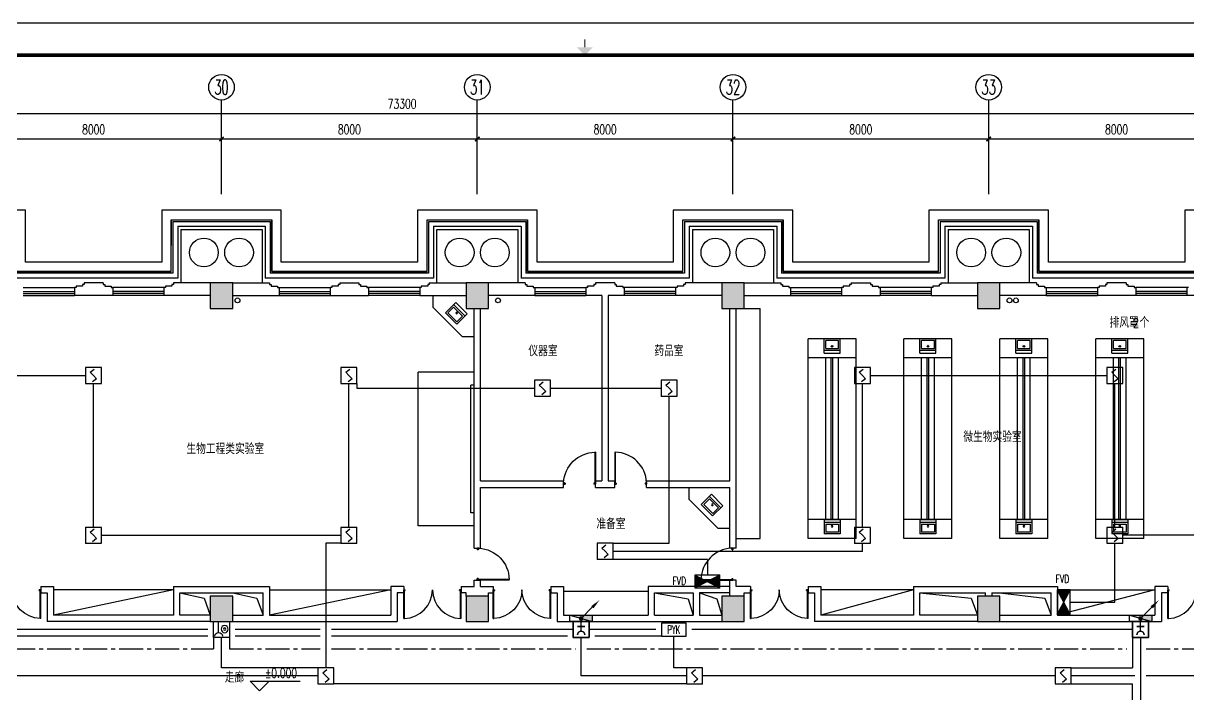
# Model space of a CAD drawing. Extents: x 190999 to 918899, y -200814 to 215286.
# Drawn here: x 470685 to 507110, y 134913 to 155886 of the extents above; entities that cross this region are included whole.
import ezdxf
from ezdxf.enums import TextEntityAlignment as Align

# ---------------------------------------------------------------- set-up
doc = ezdxf.new("R2010")
doc.units = 0
doc.header["$LTSCALE"] = 1000
doc.header["$MEASUREMENT"] = 0
doc.linetypes.add('CENTER2', pattern=[1.125, 0.75, -0.125, 0.125, -0.125])
doc.layers.get('Defpoints').update_dxf_attribs({"color": 1})
for name, color, linetype in [('00-EQUIP', 3, 'Continuous'), ('00-LWIRE', 4, 'Continuous'), ('00-WIRE-4', 6, 'Continuous'), ('A-墙线', 2, 'Continuous'), ('A-外包装修', 250, 'Continuous'), ('A-外窗', 145, 'Continuous'), ('A-家具', 250, 'Continuous'), ('A-门', 167, 'Continuous'), ('AXIS', 3, 'Continuous'), ('AXIS_TEXT', 7, 'Continuous'), ('COLUMN', 2, 'Continuous'), ('DIM_ELEV', 3, 'Continuous'), ('EQUIP_消火栓', 1, 'Continuous'), ('PUB_HATCH', 250, 'Continuous'), ('PUB_TEXT', 7, 'Continuous'), ('图框', 189, 'Continuous'), ('屋面排水', 4, 'Continuous'), ('房间名称', 7, 'Continuous'), ('暖通-风-说明', 3, 'Continuous'), ('洞口线', 165, 'Continuous'), ('雨水管', 151, 'Continuous')]:
    doc.layers.add(name, color=color, linetype=linetype)
doc.styles.add('_COMPLEX', font='COMPLEX.shx', dxfattribs={"width": 0.5})
doc.styles.add('_TCH_AXIS', font='COMPLEX', dxfattribs={"bigfont": 'GBCBIG'})
doc.styles.add('_TCH_DIM', font='SIMPLEX', dxfattribs={"bigfont": 'GBCBIG'})
doc.styles.add('COMPLEX', font='COMPLEX')
doc.styles.add('DIM_FONT', font='SIMPLEX', dxfattribs={"width": 0.7, "bigfont": 'GBCBIG'})
doc.styles.add('HZ-ZGBZ', font='romanc.shx', dxfattribs={"width": 0.65})
doc.styles.get("Standard").update_dxf_attribs({"font": 'simhei.ttf'})
doc.styles.add('XXK', font='romans.shx', dxfattribs={"width": 0.75, "bigfont": 'hzf.shx'})
doc.styles.add('zz-1', font='arial.ttf', dxfattribs={"width": 0.8})
doc.linetypes.add('4INE', pattern='A,1,-0.15,["4",XXK,S=0.3,R=0,X=-0.1,Y=-0.1],-0.25', length=1.4)
doc.linetypes.add('XLINE', pattern='A,1,-0.2,["X",XXK,S=0.2,R=0,X=-0.1,Y=-0.09],-0.15', length=1.35)
doc.dimstyles.new('DIMN', dxfattribs={"dimtxt": 300, "dimasz": 100, "dimexe": 250, "dimexo": 300, "dimgap": 150, "dimtad": 1, "dimdec": 0, "dimzin": 0, "dimdsep": 46, "dimtxsty": 'DIM_FONT', "dimblk": 'ARCHTICK', "dimcen": 0.09, "dimclrt": 7, "dimazin": 2, "dimtfac": 1, "dimtdec": 0, "dimtix": 1, "dimtmove": 2, "dimatfit": 3, "dimfxl": 0, "dimtolj": 1, "dimtzin": 0, "dimarcsym": 0})

# ---------------------------------------------------------------- blocks, each defined once
blk = doc.blocks.new('TJAD_TK_A0')
at = {"layer": '图框'}
blk.add_line((2162, 399.3), (973, 399.3), dxfattribs=at)
at = {"layer": '图框', "const_width": 0.3}
blk.add_lwpolyline([(1567.5, 391.74), (1567.5, 394.24)], dxfattribs=at)
at = {"layer": '图框', "const_width": 1.2}
blk.add_lwpolyline([(2152, -431.7), (2152, 389.3), (998, 389.3), (998, -431.7)], close=True, dxfattribs=at)
at = {"layer": '图框'}
blk.add_solid([(1565, 391.74), (1570, 391.74), (1567.5, 389.24)], dxfattribs=at)
blk = doc.blocks.new('m1000')
at = {"layer": 'A-墙线'}
for p, q in [((0, 0), (0, 200)), ((1000, 0), (1000, 200))]:
    blk.add_line(p, q, dxfattribs=at)
at = {"layer": 'A-门'}
for p, q in [((0, 1100), (0, 100)), ((0, 1100), (20, 1100)), ((20, 1100), (20, 150)), ((0, 150), (30, 150)), ((0, 100), (50, 100)), ((30, 150), (30, 130)), ((30, 130), (50, 130)), ((50, 130), (50, 100)), ((950, 130), (950, 100)), ((970, 130), (950, 130)), ((1000, 100), (950, 100)), ((970, 150), (970, 130)), ((1000, 150), (970, 150)), ((1000, 150), (1000, 100))]:
    blk.add_line(p, q, dxfattribs=at)
blk.add_arc((0, 100), 1000, 2.866, 88.854, dxfattribs=at)
blk = doc.blocks.new('m1800')
at = {"layer": 'A-墙线'}
for p, q in [((-900, -100), (-900, 100)), ((900, -100), (900, 100))]:
    blk.add_line(p, q, dxfattribs=at)
at = {"layer": 'A-门'}
for p, q in [((-900, 900), (-900, 0)), ((-900, 900), (-880, 900)), ((-880, 900), (-880, 50)), ((880, 900), (880, 50)), ((900, 900), (880, 900)), ((900, 900), (900, 0)), ((-900, 50), (-870, 50)), ((-900, 0), (-850, 0)), ((-870, 50), (-870, 30)), ((-870, 30), (-850, 30)), ((-850, 30), (-850, 0)), ((850, 30), (850, 0)), ((870, 30), (850, 30)), ((900, 0), (850, 0)), ((870, 50), (870, 30)), ((900, 50), (870, 50))]:
    blk.add_line(p, q, dxfattribs=at)
for centre, start, end in [((-900, 0), 0, 88.7267), ((900, 0), 91.2733, 180)]:
    blk.add_arc(centre, 900, start, end, dxfattribs=at)
blk = doc.blocks.new('$TwtSys$00000434')
for p, q in [((-0.5, 0.5), (-0.5, -0.5)), ((-0.5, -0.5), (0.5, 0.5)), ((0.5, 0.5), (-0.5, 0.5)), ((0.5, -0.5), (0.5, 0.5)), ((-0.5, -0.5), (0.5, -0.5))]:
    blk.add_line(p, q)
blk.add_solid([(0.5, -0.5), (0.5, 0.5), (-0.5, -0.5)])
blk = doc.blocks.new('_ArchTick')
at = {"const_width": 0.5}
blk.add_lwpolyline([(-0.7, -0.7), (0.7, 0.7)], dxfattribs=at)
blk = doc.blocks.new('*D493')
at = {"layer": 'AXIS', "color": 0, "lineweight": -2}
for p, q in [((500885, 150867), (500885, 152517)), ((500885, 152267), (508885, 152267)), ((508885, 150867), (508885, 152517))]:
    blk.add_line(p, q, dxfattribs=at)
at = {"layer": 'Defpoints', "color": 0}
for p in [(508885, 152267), (500885, 150567), (508885, 150567)]:
    blk.add_point(p, dxfattribs=at)
at = {"layer": 'AXIS', "color": 0, "lineweight": -2, "xscale": 100, "yscale": 100, "zscale": 100, "rotation": 180}
blk.add_blockref('_ArchTick', (500885, 152267), dxfattribs=at)
at = {"layer": 'AXIS', "color": 0, "lineweight": -2, "xscale": 100, "yscale": 100, "zscale": 100}
blk.add_blockref('_ArchTick', (508885, 152267), dxfattribs=at)
at = {"layer": 'AXIS', "color": 7, "insert": (504885, 152567), "char_height": 300, "attachment_point": 5, "style": 'DIM_FONT'}
blk.add_mtext('\\A1;8000', dxfattribs=at)
blk = doc.blocks.new('*D494')
at = {"layer": 'AXIS', "color": 0, "lineweight": -2}
for p, q in [((492885, 150867), (492885, 152517)), ((492885, 152267), (500885, 152267)), ((500885, 150867), (500885, 152517))]:
    blk.add_line(p, q, dxfattribs=at)
at = {"layer": 'Defpoints', "color": 0}
for p in [(500885, 152267), (492885, 150567), (500885, 150567)]:
    blk.add_point(p, dxfattribs=at)
at = {"layer": 'AXIS', "color": 0, "lineweight": -2, "xscale": 100, "yscale": 100, "zscale": 100, "rotation": 180}
blk.add_blockref('_ArchTick', (492885, 152267), dxfattribs=at)
at = {"layer": 'AXIS', "color": 0, "lineweight": -2, "xscale": 100, "yscale": 100, "zscale": 100}
blk.add_blockref('_ArchTick', (500885, 152267), dxfattribs=at)
at = {"layer": 'AXIS', "color": 7, "insert": (496885, 152567), "char_height": 300, "attachment_point": 5, "style": 'DIM_FONT'}
blk.add_mtext('\\A1;8000', dxfattribs=at)
blk = doc.blocks.new('*D495')
at = {"layer": 'AXIS', "color": 0, "lineweight": -2}
for p, q in [((484885, 150867), (484885, 152517)), ((484885, 152267), (492885, 152267)), ((492885, 150867), (492885, 152517))]:
    blk.add_line(p, q, dxfattribs=at)
at = {"layer": 'Defpoints', "color": 0}
for p in [(492885, 152267), (484885, 150567), (492885, 150567)]:
    blk.add_point(p, dxfattribs=at)
at = {"layer": 'AXIS', "color": 0, "lineweight": -2, "xscale": 100, "yscale": 100, "zscale": 100, "rotation": 180}
blk.add_blockref('_ArchTick', (484885, 152267), dxfattribs=at)
at = {"layer": 'AXIS', "color": 0, "lineweight": -2, "xscale": 100, "yscale": 100, "zscale": 100}
blk.add_blockref('_ArchTick', (492885, 152267), dxfattribs=at)
at = {"layer": 'AXIS', "color": 7, "insert": (488885, 152567), "char_height": 300, "attachment_point": 5, "style": 'DIM_FONT'}
blk.add_mtext('\\A1;8000', dxfattribs=at)
blk = doc.blocks.new('*D496')
at = {"layer": 'AXIS', "color": 0, "lineweight": -2}
for p, q in [((476885, 150867), (476885, 152517)), ((476885, 152267), (484885, 152267)), ((484885, 150867), (484885, 152517))]:
    blk.add_line(p, q, dxfattribs=at)
at = {"layer": 'Defpoints', "color": 0}
for p in [(484885, 152267), (476885, 150567), (484885, 150567)]:
    blk.add_point(p, dxfattribs=at)
at = {"layer": 'AXIS', "color": 0, "lineweight": -2, "xscale": 100, "yscale": 100, "zscale": 100, "rotation": 180}
blk.add_blockref('_ArchTick', (476885, 152267), dxfattribs=at)
at = {"layer": 'AXIS', "color": 0, "lineweight": -2, "xscale": 100, "yscale": 100, "zscale": 100}
blk.add_blockref('_ArchTick', (484885, 152267), dxfattribs=at)
at = {"layer": 'AXIS', "color": 7, "insert": (480885, 152567), "char_height": 300, "attachment_point": 5, "style": 'DIM_FONT'}
blk.add_mtext('\\A1;8000', dxfattribs=at)
blk = doc.blocks.new('*D497')
at = {"layer": 'AXIS', "color": 0, "lineweight": -2}
for p, q in [((468885, 150867), (468885, 152517)), ((468885, 152267), (476885, 152267)), ((476885, 150867), (476885, 152517))]:
    blk.add_line(p, q, dxfattribs=at)
at = {"layer": 'Defpoints', "color": 0}
for p in [(476885, 152267), (468885, 150567), (476885, 150567)]:
    blk.add_point(p, dxfattribs=at)
at = {"layer": 'AXIS', "color": 0, "lineweight": -2, "xscale": 100, "yscale": 100, "zscale": 100, "rotation": 180}
blk.add_blockref('_ArchTick', (468885, 152267), dxfattribs=at)
at = {"layer": 'AXIS', "color": 0, "lineweight": -2, "xscale": 100, "yscale": 100, "zscale": 100}
blk.add_blockref('_ArchTick', (476885, 152267), dxfattribs=at)
at = {"layer": 'AXIS', "color": 7, "insert": (472885, 152567), "char_height": 300, "attachment_point": 5, "style": 'DIM_FONT'}
blk.add_mtext('\\A1;8000', dxfattribs=at)
blk = doc.blocks.new('*D502')
at = {"layer": 'AXIS', "color": 0, "lineweight": -2}
for p, q in [((445885, 150867), (445885, 153317)), ((445885, 153067), (519185, 153067)), ((519185, 150867), (519185, 153317))]:
    blk.add_line(p, q, dxfattribs=at)
at = {"layer": 'Defpoints', "color": 0}
for p in [(519185, 153067), (445885, 150567), (519185, 150567)]:
    blk.add_point(p, dxfattribs=at)
at = {"layer": 'AXIS', "color": 0, "lineweight": -2, "xscale": 100, "yscale": 100, "zscale": 100, "rotation": 180}
blk.add_blockref('_ArchTick', (445885, 153067), dxfattribs=at)
at = {"layer": 'AXIS', "color": 0, "lineweight": -2, "xscale": 100, "yscale": 100, "zscale": 100}
blk.add_blockref('_ArchTick', (519185, 153067), dxfattribs=at)
at = {"layer": 'AXIS', "color": 7, "insert": (482535, 153367), "char_height": 300, "attachment_point": 5, "style": 'DIM_FONT'}
blk.add_mtext('\\A1;73300', dxfattribs=at)
blk = doc.blocks.new('_AXISO')
blk.add_circle((0, 0), 0.5)
at = {"layer": 'AXIS_TEXT', "style": 'COMPLEX', "width": 1.041667}
blk.add_attdef('A', text='', height=0.56, dxfattribs=at).set_placement((-0.25, -0.28), (0.25, -0.28), align=Align.FIT)
blk = doc.blocks.new('$plan$00001609')
at = {"linetype": 'Continuous'}
for p, q in [((0, -251), (0, 251)), ((0, 251), (450, 251)), ((93, -251), (93, 251)), ((146, -199), (146, 199)), ((146, 199), (397, 199)), ((397, 199), (397, -199)), ((450, 251), (450, -251)), ((0, -251), (450, -251)), ((146, -199), (397, -199))]:
    blk.add_line(p, q, dxfattribs=at)
blk.add_line((238, 2), (238, 0))
blk.add_arc((212, 0), 26, 4.716, 0, dxfattribs=at)
at = {"style": 'zz-1'}
for tag in ['YSIZE', 'XSIZE']:
    blk.add_attdef(tag, (0, 0), '', height=0.5, dxfattribs=at)
blk = doc.blocks.new('_LINKPT1')
at = {"color": 0}
blk.add_line((0, 0), (0, 0), dxfattribs=at)
blk = doc.blocks.new('J62IR8YJ')
for p, q in [((-0.5, 1), (0.5, 1)), ((-0.5, 0), (-0.5, 1)), ((0.5, 1), (0.5, 0)), ((0.5, 0), (-0.5, 0)), ((-0.231, 0.312), (0.231, 0.312)), ((0, 0.598), (0, 0.06))]:
    blk.add_line(p, q)
at = {"const_width": 0.04, "flags": 128}
blk.add_lwpolyline([(-0.5, 0), (-0.5, 1), (0.5, 1), (0.5, 0)], close=True, dxfattribs=at)
blk.add_arc((0, 0.829), 0.231, 180, 0)
at = {"xscale": 0.002, "yscale": 0.00200000000000955, "zscale": 0.002}
for p in [(0, 1), (-0.5, 0.5), (0, 0), (0.5, 0.5)]:
    blk.add_blockref('_LINKPT1', p, dxfattribs=at)
at = {"flags": 9}
blk.add_attdef('A', (0, 0), '', height=0.00002, dxfattribs=at)
blk = doc.blocks.new('3S1KCGW2')
for p, q in [((0.5, 0.5), (-0.5, 0.5)), ((-0.5, 0.5), (-0.5, -0.5)), ((-0.2, 0.2), (0.05, 0.4)), ((0, 0), (-0.2, 0.2)), ((0, 0), (0.2, -0.2)), ((0.5, -0.5), (0.5, 0.5)), ((-0.5, -0.5), (0.5, -0.5)), ((0.2, -0.2), (-0.05, -0.4))]:
    blk.add_line(p, q)
at = {"const_width": 0.04, "flags": 128}
blk.add_lwpolyline([(-0.5, -0.5), (-0.5, 0.5), (0.5, 0.5), (0.5, -0.5)], close=True, dxfattribs=at)
at = {"xscale": 0.002, "yscale": 0.002, "zscale": 0.002}
for p in [(-0.5, 0), (0, 0.5), (0.5, 0), (0, -0.5)]:
    blk.add_blockref('_LINKPT1', p, dxfattribs=at)
at = {"flags": 9}
blk.add_attdef('A', (0, 0), '', height=0.00002, dxfattribs=at)
blk = doc.blocks.new('3T1W6ZCM')
for p, q in [((0.5, 0.5), (-0.5, 0.5)), ((-0.5, 0.5), (-0.5, -0.5)), ((-0.178, 0.172), (-0.178, -0.443)), ((0.5, -0.5), (0.5, 0.5)), ((-0.5, -0.5), (0.5, -0.5))]:
    blk.add_line(p, q)
at = {"const_width": 0.04}
blk.add_lwpolyline([(-0.5, 0.5), (-0.5, -0.5), (0.5, -0.5), (0.5, 0.5)], close=True, dxfattribs=at)
for radius in [0.222, 0.074]:
    blk.add_circle((0.197, -0.03), radius)
blk.add_arc((-0.178, 0.403), 0.231, 180, 0)
at = {"xscale": 0.002, "yscale": 0.002, "zscale": 0.002}
for p in [(-0.5, 0), (0, 0.5), (0.5, 0), (0, -0.5)]:
    blk.add_blockref('_LINKPT1', p, dxfattribs=at)
at = {"flags": 9}
blk.add_attdef('A', (0, 0), '', height=0.00002, dxfattribs=at)
blk = doc.blocks.new('6H2KALM6')
for p, q in [((-0.78, 0.4), (0.78, -0.4)), ((0.78, 0.4), (-0.78, -0.4)), ((0.78, 0.4), (-0.78, 0.4)), ((-0.78, 0.4), (-0.78, -0.4)), ((0.78, -0.4), (0.78, 0.4)), ((-0.78, -0.4), (0.78, -0.4))]:
    blk.add_line(p, q)
at = {"const_width": 0.04}
blk.add_lwpolyline([(-0.78, 0.4), (-0.78, -0.4), (0.78, -0.4), (0.78, 0.4)], close=True, dxfattribs=at)
for points in [[(-0.78, 0.4), (0, 0), (-0.78, -0.4)], [(0.78, 0.4), (0, 0), (0.78, -0.4)]]:
    blk.add_solid(points)
at = {"xscale": 0.002, "yscale": 0.002, "zscale": 0.002}
for p in [(-0.78, 0), (0, 0.4), (0.78, 0), (0, -0.4)]:
    blk.add_blockref('_LINKPT1', p, dxfattribs=at)
at = {"flags": 9}
blk.add_attdef('A', (0, 0), '', height=0.00002, dxfattribs=at)
blk = doc.blocks.new('6A2DRK5Q')
for p, q in [((0.78, 0.4), (-0.78, 0.4)), ((-0.78, 0.4), (-0.78, -0.4)), ((0.78, -0.4), (0.78, 0.4)), ((-0.78, -0.4), (0.78, -0.4))]:
    blk.add_line(p, q)
at = {"xscale": 0.002, "yscale": 0.002, "zscale": 0.002}
for p in [(-0.78, 0), (0, 0.4), (0.78, 0), (0, -0.4)]:
    blk.add_blockref('_LINKPT1', p, dxfattribs=at)
at = {"style": '_COMPLEX', "width": 0.6, "flags": 8}
blk.add_attdef('$TEXT$', text='', height=0.52, dxfattribs=at).set_placement((0, 0), align=Align.MIDDLE_CENTER)
at = {"flags": 9}
blk.add_attdef('A', (0, 0), '', height=0.00002, dxfattribs=at)
blk = doc.blocks.new('_WRLD1L')
for p, q in [((0.7, 0.7), (0, 0)), ((0.104, 0.104), (0.104, 0.104)), ((-0.104, -0.104), (-0.104, -0.104))]:
    blk.add_line(p, q)
at = {"const_width": 0.142}
blk.add_lwpolyline([(-0.071, 0, 1), (0.071, 0, 1)], format="xyb", close=True, dxfattribs=at)
blk.add_solid([(0.63, 0.77), (0.77, 0.63), (1.15, 1.15)])
at = {"width": 0.8, "flags": 9}
blk.add_attdef('A', (0, 0), '', height=0.00002, dxfattribs=at)

msp = doc.modelspace()

# ---------------------------------------------------------------- hatches: boundary and pattern name
at = {"layer": 'PUB_HATCH'}
for points in [[(476534.6, 147767.4), (476534.6, 146967.4), (477234.6, 146967.4), (477234.6, 147767.4)], [(484534.6, 147767.4), (484534.6, 146967.4), (485234.6, 146967.4), (485234.6, 147767.4)], [(492534.6, 147767.4), (492534.6, 146967.4), (493234.6, 146967.4), (493234.6, 147767.4)], [(500534.6, 147767.4), (500534.6, 146967.4), (501234.6, 146967.4), (501234.6, 147767.4)], [(476534.6, 137967.4), (476534.6, 137167.4), (477234.6, 137167.4), (477234.6, 137967.4)], [(484534.6, 137967.4), (484534.6, 137167.4), (485234.6, 137167.4), (485234.6, 137967.4)], [(492534.6, 137967.4), (492534.6, 137167.4), (493234.6, 137167.4), (493234.6, 137967.4)], [(500534.6, 137967.4), (500534.6, 137167.4), (501234.6, 137167.4), (501234.6, 137967.4)]]:
    msp.add_hatch(color=256, dxfattribs=at).paths.add_polyline_path(points)

# ---------------------------------------------------------------- linework, layer by layer
at = {"layer": '00-WIRE-4'}
for p, q in [((465092.7, 144867.4), (472629.7, 144867.4)), ((472879.7, 140117.4), (472879.7, 144617.4)), ((480871.5, 140117.4), (480871.5, 144617.4)), ((481121.5, 144617.4), (481121.5, 144467.4)), ((496934.6, 140117.4), (496934.6, 144617.4)), ((497184.6, 144867.4), (504584.6, 144867.4)), ((504834.6, 140117.4), (504834.6, 144617.4)), ((481121.5, 144467.4), (486677, 144467.4)), ((487177, 144467.4), (490634.6, 144467.4)), ((490884.6, 139617.4), (490884.6, 144217.4)), ((473129.7, 139867.4), (480621.5, 139867.4)), ((480151.2, 139617.4), (480151.2, 135717.4)), ((480621.5, 139617.4), (480151.2, 139617.4)), ((489134.6, 139617.4), (490884.6, 139617.4)), ((496934.6, 139361.6), (496934.6, 139617.4)), ((504834.6, 137767.4), (504834.6, 139617.4)), ((508484.6, 139867.4), (505084.6, 139867.4)), ((496934.6, 139361.6), (489134.6, 139361.6)), ((492084.6, 139111.6), (489134.6, 139111.6)), ((492084.6, 139111.6), (492084.6, 138623.3)), ((504834.6, 137767.4), (503428.1, 137767.4)), ((476884.6, 135717.4), (476884.6, 136667.4)), ((488134.9, 135467.4), (488134.9, 136667.4)), ((491034.6, 135717.4), (491034.6, 136717.4)), ((505384.6, 136667.4), (505384.6, 135717.4)), ((479901.2, 135717.4), (476884.6, 135717.4)), ((491434.6, 135717.4), (491034.6, 135717.4)), ((503467.9, 135717.4), (505384.6, 135717.4)), ((479901.2, 135467.4), (468867.9, 135467.4)), ((491434.6, 135217.4), (480401.2, 135217.4)), ((491434.6, 135467.4), (488134.9, 135467.4)), ((502967.9, 135467.4), (491934.6, 135467.4)), ((505459.6, 135467.4), (503467.9, 135467.4)), ((503467.9, 135217.4), (505384.6, 135217.4)), ((505384.6, 134267.4), (505384.6, 135217.4)), ((508989, 135467.4), (505809.6, 135467.4))]:
    msp.add_line(p, q, dxfattribs=at)
at = {"layer": '00-WIRE-4', "linetype": 'XLINE'}
for p, q in [((476459.6, 136917.4), (465884.3, 136917.4)), ((479976.2, 136917.4), (477309.6, 136917.4)), ((487884.9, 136917.4), (480326.2, 136917.4)), ((490469.6, 136917.4), (488384.9, 136917.4)), ((505384.6, 136917.4), (491599.6, 136917.4)), ((505634.6, 136667.4), (505634.6, 134267.4))]:
    msp.add_line(p, q, dxfattribs=at)
at = {"layer": '00-WIRE-4', "linetype": '4INE'}
for p, q in [((476459.6, 136717.4), (466059.3, 136717.4)), ((479976.2, 136717.4), (477309.6, 136717.4)), ((487709.9, 136717.4), (480326.2, 136717.4)), ((490644.6, 136717.4), (488559.9, 136717.4))]:
    msp.add_line(p, q, dxfattribs=at)
at = {"layer": '00-WIRE-4', "linetype": 'CENTER2'}
for p, q in [((476634.6, 136667.4), (476634.6, 136317.4)), ((477134.6, 136667.4), (477134.6, 136317.4)), ((465809.3, 136317.4), (476634.6, 136317.4)), ((477134.6, 136317.4), (479976.2, 136317.4)), ((480326.2, 136317.4), (487959.9, 136317.4)), ((488309.9, 136317.4), (505209.6, 136317.4)), ((505809.6, 136317.4), (508484.6, 136317.4))]:
    msp.add_line(p, q, dxfattribs=at)
at = {"layer": 'A-墙线'}
for p, q in [((472334.6, 147617.4), (472284.6, 147617.4)), ((472284.6, 147617.4), (472284.6, 147367.4)), ((472334.6, 147667.4), (472334.6, 147617.4)), ((472534.6, 147667.4), (472334.6, 147667.4)), ((472534.6, 147717.4), (472534.6, 147667.4)), ((472584.6, 147717.4), (472534.6, 147717.4)), ((473184.6, 147767.4), (472584.6, 147767.4)), ((472584.6, 147767.4), (472584.6, 147717.4)), ((473184.6, 147767.4), (473184.6, 147717.4)), ((473184.6, 147717.4), (473234.6, 147717.4)), ((473234.6, 147717.4), (473234.6, 147667.4)), ((473234.6, 147667.4), (473434.6, 147667.4)), ((473434.6, 147667.4), (473434.6, 147617.4)), ((473434.6, 147617.4), (473484.6, 147617.4)), ((473484.6, 147617.4), (473484.6, 147367.4)), ((475134.6, 147617.4), (475084.6, 147617.4)), ((475084.6, 147617.4), (475084.6, 147367.4)), ((475134.6, 147667.4), (475134.6, 147617.4)), ((475334.6, 147667.4), (475134.6, 147667.4)), ((475334.6, 147717.4), (475334.6, 147667.4)), ((475384.6, 147717.4), (475334.6, 147717.4)), ((476534.6, 147767.4), (475384.6, 147767.4)), ((475384.6, 147767.4), (475384.6, 147717.4)), ((477234.6, 147767.4), (478384.6, 147767.4)), ((478384.6, 147767.4), (478384.6, 147717.4)), ((478384.6, 147717.4), (478434.6, 147717.4)), ((478434.6, 147717.4), (478434.6, 147667.4)), ((478434.6, 147667.4), (478634.6, 147667.4)), ((478634.6, 147667.4), (478634.6, 147617.4)), ((478634.6, 147617.4), (478684.6, 147617.4)), ((478684.6, 147617.4), (478684.6, 147367.4)), ((480334.6, 147617.4), (480284.6, 147617.4)), ((480284.6, 147617.4), (480284.6, 147367.4)), ((480334.6, 147667.4), (480334.6, 147617.4)), ((480534.6, 147667.4), (480334.6, 147667.4)), ((480534.6, 147717.4), (480534.6, 147667.4)), ((480584.6, 147717.4), (480534.6, 147717.4)), ((480584.6, 147767.4), (481184.6, 147767.4)), ((480584.6, 147767.4), (480584.6, 147717.4)), ((481184.6, 147767.4), (481184.6, 147717.4)), ((481184.6, 147717.4), (481234.6, 147717.4)), ((481234.6, 147717.4), (481234.6, 147667.4)), ((481234.6, 147667.4), (481434.6, 147667.4)), ((481434.6, 147667.4), (481434.6, 147617.4)), ((481434.6, 147617.4), (481484.6, 147617.4)), ((481484.6, 147617.4), (481484.6, 147367.4)), ((483134.6, 147617.4), (483084.6, 147617.4)), ((483084.6, 147617.4), (483084.6, 147367.4)), ((483134.6, 147667.4), (483134.6, 147617.4)), ((483334.6, 147667.4), (483134.6, 147667.4)), ((483334.6, 147717.4), (483334.6, 147667.4)), ((483384.6, 147717.4), (483334.6, 147717.4)), ((483384.6, 147767.4), (484534.6, 147767.4)), ((483384.6, 147767.4), (483384.6, 147717.4)), ((486384.6, 147767.4), (485234.6, 147767.4)), ((486384.6, 147767.4), (486384.6, 147717.4)), ((486384.6, 147717.4), (486434.6, 147717.4)), ((486434.6, 147717.4), (486434.6, 147667.4)), ((486434.6, 147667.4), (486634.6, 147667.4)), ((486634.6, 147667.4), (486634.6, 147617.4)), ((486634.6, 147617.4), (486684.6, 147617.4)), ((486684.6, 147617.4), (486684.6, 147367.4)), ((488334.6, 147617.4), (488284.6, 147617.4)), ((488284.6, 147617.4), (488284.6, 147367.4)), ((488334.6, 147667.4), (488334.6, 147617.4)), ((488534.6, 147667.4), (488334.6, 147667.4)), ((488534.6, 147717.4), (488534.6, 147667.4)), ((488584.6, 147717.4), (488534.6, 147717.4)), ((489184.6, 147767.4), (488584.6, 147767.4)), ((488584.6, 147767.4), (488584.6, 147717.4)), ((489184.6, 147767.4), (489184.6, 147717.4)), ((489184.6, 147717.4), (489234.6, 147717.4)), ((489234.6, 147717.4), (489234.6, 147667.4)), ((489234.6, 147667.4), (489434.6, 147667.4)), ((489434.6, 147667.4), (489434.6, 147617.4)), ((489434.6, 147617.4), (489484.6, 147617.4)), ((489484.6, 147617.4), (489484.6, 147367.4)), ((491134.6, 147617.4), (491084.6, 147617.4)), ((491084.6, 147617.4), (491084.6, 147367.4)), ((491134.6, 147667.4), (491134.6, 147617.4)), ((491334.6, 147667.4), (491134.6, 147667.4)), ((491334.6, 147717.4), (491334.6, 147667.4)), ((491384.6, 147717.4), (491334.6, 147717.4)), ((492534.6, 147767.4), (491384.6, 147767.4)), ((491384.6, 147767.4), (491384.6, 147717.4)), ((493234.6, 147767.4), (494384.6, 147767.4)), ((494384.6, 147767.4), (494384.6, 147717.4)), ((494384.6, 147717.4), (494434.6, 147717.4)), ((494434.6, 147717.4), (494434.6, 147667.4)), ((494434.6, 147667.4), (494634.6, 147667.4)), ((494634.6, 147667.4), (494634.6, 147617.4)), ((494634.6, 147617.4), (494684.6, 147617.4)), ((494684.6, 147617.4), (494684.6, 147367.4)), ((496334.6, 147617.4), (496284.6, 147617.4)), ((496284.6, 147617.4), (496284.6, 147367.4)), ((496334.6, 147667.4), (496334.6, 147617.4)), ((496534.6, 147667.4), (496334.6, 147667.4)), ((496534.6, 147717.4), (496534.6, 147667.4)), ((496584.6, 147717.4), (496534.6, 147717.4)), ((496584.6, 147767.4), (497184.6, 147767.4)), ((496584.6, 147767.4), (496584.6, 147717.4)), ((497184.6, 147767.4), (497184.6, 147717.4)), ((497184.6, 147717.4), (497234.6, 147717.4)), ((497234.6, 147717.4), (497234.6, 147667.4)), ((497234.6, 147667.4), (497434.6, 147667.4)), ((497434.6, 147667.4), (497434.6, 147617.4)), ((497434.6, 147617.4), (497484.6, 147617.4)), ((497484.6, 147617.4), (497484.6, 147367.4)), ((499134.6, 147617.4), (499084.6, 147617.4)), ((499084.6, 147617.4), (499084.6, 147367.4)), ((499134.6, 147667.4), (499134.6, 147617.4)), ((499334.6, 147667.4), (499134.6, 147667.4)), ((499334.6, 147717.4), (499334.6, 147667.4)), ((499384.6, 147717.4), (499334.6, 147717.4)), ((499384.6, 147767.4), (500534.6, 147767.4)), ((499384.6, 147767.4), (499384.6, 147717.4)), ((502384.6, 147767.4), (501234.6, 147767.4)), ((502384.6, 147767.4), (502384.6, 147717.4)), ((502384.6, 147717.4), (502434.6, 147717.4)), ((502434.6, 147717.4), (502434.6, 147667.4)), ((502434.6, 147667.4), (502634.6, 147667.4)), ((502634.6, 147667.4), (502634.6, 147617.4)), ((502634.6, 147617.4), (502684.6, 147617.4)), ((502684.6, 147617.4), (502684.6, 147367.4)), ((504334.6, 147617.4), (504284.6, 147617.4)), ((504284.6, 147617.4), (504284.6, 147367.4)), ((504334.6, 147667.4), (504334.6, 147617.4)), ((504534.6, 147667.4), (504334.6, 147667.4)), ((504534.6, 147717.4), (504534.6, 147667.4)), ((504584.6, 147717.4), (504534.6, 147717.4)), ((505184.6, 147767.4), (504584.6, 147767.4)), ((504584.6, 147767.4), (504584.6, 147717.4)), ((505184.6, 147767.4), (505184.6, 147717.4)), ((505184.6, 147717.4), (505234.6, 147717.4)), ((505234.6, 147717.4), (505234.6, 147667.4)), ((505234.6, 147667.4), (505434.6, 147667.4)), ((505434.6, 147667.4), (505434.6, 147617.4)), ((505434.6, 147617.4), (505484.6, 147617.4)), ((505484.6, 147617.4), (505484.6, 147367.4)), ((507134.6, 147617.4), (507084.6, 147617.4)), ((507084.6, 147617.4), (507084.6, 147367.4)), ((473484.6, 147367.4), (472284.6, 147367.4)), ((476534.6, 147367.4), (475084.6, 147367.4)), ((477234.6, 147367.4), (478684.6, 147367.4)), ((480284.6, 147367.4), (481484.6, 147367.4)), ((483084.6, 147367.4), (484534.6, 147367.4)), ((486684.6, 147367.4), (485234.6, 147367.4)), ((488784.6, 147367.4), (488284.6, 147367.4)), ((488784.6, 147367.4), (488784.6, 141567.4)), ((488984.6, 147367.4), (488984.6, 141567.4)), ((489484.6, 147367.4), (488984.6, 147367.4)), ((492534.6, 147367.4), (491084.6, 147367.4)), ((493234.6, 147367.4), (494684.6, 147367.4)), ((496284.6, 147367.4), (497484.6, 147367.4)), ((499084.6, 147367.4), (500534.6, 147367.4)), ((502684.6, 147367.4), (501234.6, 147367.4)), ((505484.6, 147367.4), (504284.6, 147367.4)), ((508484.6, 147367.4), (507084.6, 147367.4)), ((484784.6, 139467.4), (484784.6, 146967.4)), ((484984.6, 141567.4), (484984.6, 146967.4)), ((492784.6, 141567.4), (492784.6, 146967.4)), ((492984.6, 139467.4), (492984.6, 146967.4)), ((484984.6, 141567.4), (487584.6, 141567.4)), ((484984.6, 141367.4), (487584.6, 141367.4)), ((484984.6, 139467.4), (484984.6, 141367.4)), ((488584.6, 141567.4), (488784.6, 141567.4)), ((488584.6, 141367.4), (489184.6, 141367.4)), ((488984.6, 141567.4), (489184.6, 141567.4)), ((490184.6, 141567.4), (492784.6, 141567.4)), ((490184.6, 141367.4), (492784.6, 141367.4)), ((492784.6, 139467.4), (492784.6, 141367.4)), ((484784.6, 138267.4), (484784.6, 138467.4)), ((484984.6, 138267.4), (484984.6, 138467.4)), ((492784.6, 137967.4), (492784.6, 138467.4)), ((492984.6, 138267.4), (492984.6, 138467.4)), ((471234.6, 138267.4), (471634.6, 138267.4)), ((471234.6, 138067.4), (471434.6, 138067.4)), ((471434.6, 138067.4), (471434.6, 137167.4)), ((471634.6, 138267.4), (471634.6, 137367.4)), ((475384.6, 138267.4), (475384.6, 137367.4)), ((475384.6, 138267.4), (478384.6, 138267.4)), ((475584.6, 138067.4), (478184.6, 138067.4)), ((475584.6, 137367.4), (475584.6, 138067.4)), ((478184.6, 137367.4), (478184.6, 138067.4)), ((478384.6, 138267.4), (478384.6, 137367.4)), ((482584.6, 138267.4), (482184.6, 138267.4)), ((482184.6, 138267.4), (482184.6, 137367.4)), ((482584.6, 138067.4), (482384.6, 138067.4)), ((482384.6, 138067.4), (482384.6, 137167.4)), ((484384.6, 138267.4), (484784.6, 138267.4)), ((484534.6, 138067.4), (484384.6, 138067.4)), ((484534.6, 137967.4), (484534.6, 138067.4)), ((484984.6, 138267.4), (485384.6, 138267.4)), ((485234.6, 138067.4), (485384.6, 138067.4)), ((485234.6, 137967.4), (485234.6, 138067.4)), ((487184.6, 138267.4), (487584.6, 138267.4)), ((487184.6, 138067.4), (487384.6, 138067.4)), ((487384.6, 138067.4), (487384.6, 137167.4)), ((487584.6, 138267.4), (487584.6, 137367.4)), ((493434.6, 138267.4), (492984.6, 138267.4)), ((493234.6, 138067.4), (493434.6, 138067.4)), ((493234.6, 137967.4), (493234.6, 138067.4)), ((495234.6, 138267.4), (495634.6, 138267.4)), ((495234.6, 138067.4), (495434.6, 138067.4)), ((495434.6, 138067.4), (495434.6, 137167.4)), ((495634.6, 138267.4), (495634.6, 137367.4)), ((498534.6, 138267.4), (498534.6, 137367.4)), ((498534.6, 138267.4), (503034.6, 138267.4)), ((498734.6, 138067.4), (500784.6, 138067.4)), ((498734.6, 137367.4), (498734.6, 138067.4)), ((500784.6, 137967.4), (500784.6, 138067.4)), ((500984.6, 138067.4), (502834.6, 138067.4)), ((500984.6, 138067.4), (500984.6, 137967.4)), ((502834.6, 137367.4), (502834.6, 138067.4)), ((503034.6, 138267.4), (503034.6, 137367.4)), ((506484.6, 138267.4), (506084.6, 138267.4)), ((506084.6, 138267.4), (506084.6, 137367.4)), ((506484.6, 138067.4), (506284.6, 138067.4)), ((506284.6, 138067.4), (506284.6, 137167.4)), ((475384.6, 137367.4), (471634.6, 137367.4)), ((476534.6, 137367.4), (475584.6, 137367.4)), ((477234.6, 137367.4), (478184.6, 137367.4)), ((478384.6, 137367.4), (482184.6, 137367.4)), ((487584.6, 137367.4), (490234.6, 137367.4)), ((490434.6, 137367.4), (491634.6, 137367.4)), ((491834.6, 137367.4), (492534.6, 137367.4)), ((498534.6, 137367.4), (495634.6, 137367.4)), ((500534.6, 137367.4), (498734.6, 137367.4)), ((501234.6, 137367.4), (502834.6, 137367.4)), ((503034.6, 137367.4), (506084.6, 137367.4)), ((476534.6, 137167.4), (471434.6, 137167.4)), ((477234.6, 137167.4), (482384.6, 137167.4)), ((487384.6, 137167.4), (492534.6, 137167.4)), ((500534.6, 137167.4), (495434.6, 137167.4)), ((501234.6, 137167.4), (506284.6, 137167.4))]:
    msp.add_line(p, q, dxfattribs=at)
for points in [[(492784.6, 138267.4), (490234.6, 138267.4), (490234.6, 137367.4)], [(490434.6, 137367.4), (490434.6, 138067.4), (491634.6, 138067.4), (491634.6, 137367.4)], [(492784.6, 138067.4), (491834.6, 138067.4), (491834.6, 137367.4)]]:
    msp.add_lwpolyline(points, dxfattribs=at)
at = {"layer": 'A-外包装修'}
for p, q in [((475314.6, 148117.4), (475314.6, 149737.4)), ((475316, 149737.4), (478453.2, 149737.4)), ((478454.6, 148117.4), (478454.6, 149737.4)), ((483314.6, 148117.4), (483314.6, 149737.4)), ((483316, 149737.4), (486453.2, 149737.4)), ((486454.6, 148117.4), (486454.6, 149737.4)), ((491314.6, 148117.4), (491314.6, 149737.4)), ((491316, 149737.4), (494453.2, 149737.4)), ((494454.6, 148117.4), (494454.6, 149737.4)), ((499314.6, 148117.4), (499314.6, 149737.4)), ((499316, 149737.4), (502453.2, 149737.4)), ((502454.6, 148117.4), (502454.6, 149737.4)), ((475364.6, 149687.4), (475364.6, 148067.4)), ((475366, 149687.4), (478403.2, 149687.4)), ((475514.6, 149537.4), (475514.6, 147917.4)), ((475516, 149537.4), (478253.2, 149537.4)), ((475614.6, 149437.4), (475614.6, 147767.4)), ((475616, 149437.4), (478153.2, 149437.4)), ((478154.6, 149437.4), (478154.6, 147767.4)), ((478254.6, 149537.4), (478254.6, 147917.4)), ((478404.6, 149687.4), (478404.6, 148067.4)), ((483364.6, 149687.4), (483364.6, 148067.4)), ((483366, 149687.4), (486403.2, 149687.4)), ((483514.6, 149537.4), (483514.6, 147917.4)), ((483516, 149537.4), (486253.2, 149537.4)), ((483614.6, 149437.4), (483614.6, 147767.4)), ((483616, 149437.4), (486153.2, 149437.4)), ((486154.6, 149437.4), (486154.6, 147767.4)), ((486254.6, 149537.4), (486254.6, 147917.4)), ((486404.6, 149687.4), (486404.6, 148067.4)), ((491364.6, 149687.4), (491364.6, 148067.4)), ((491366, 149687.4), (494403.2, 149687.4)), ((491514.6, 149537.4), (491514.6, 147917.4)), ((491516, 149537.4), (494253.2, 149537.4)), ((491614.6, 149437.4), (491614.6, 147767.4)), ((491616, 149437.4), (494153.2, 149437.4)), ((494154.6, 149437.4), (494154.6, 147767.4)), ((494254.6, 149537.4), (494254.6, 147917.4)), ((494404.6, 149687.4), (494404.6, 148067.4)), ((499364.6, 149687.4), (499364.6, 148067.4)), ((499366, 149687.4), (502403.2, 149687.4)), ((499514.6, 149537.4), (499514.6, 147917.4)), ((499516, 149537.4), (502253.2, 149537.4)), ((499614.6, 149437.4), (499614.6, 147767.4)), ((499616, 149437.4), (502153.2, 149437.4)), ((502154.6, 149437.4), (502154.6, 147767.4)), ((502254.6, 149537.4), (502254.6, 147917.4)), ((502404.6, 149687.4), (502404.6, 148067.4)), ((475514.6, 147917.4), (470254.6, 147917.4)), ((475364.6, 148067.4), (470404.6, 148067.4)), ((475314.6, 148117.4), (470454.6, 148117.4)), ((483514.6, 147917.4), (478254.6, 147917.4)), ((483364.6, 148067.4), (478404.6, 148067.4)), ((483314.6, 148117.4), (478454.6, 148117.4)), ((491514.6, 147917.4), (486254.6, 147917.4)), ((491364.6, 148067.4), (486404.6, 148067.4)), ((491314.6, 148117.4), (486454.6, 148117.4)), ((499514.6, 147917.4), (494254.6, 147917.4)), ((499364.6, 148067.4), (494404.6, 148067.4)), ((499314.6, 148117.4), (494454.6, 148117.4)), ((507514.6, 147917.4), (502254.6, 147917.4)), ((507364.6, 148067.4), (502404.6, 148067.4)), ((507314.6, 148117.4), (502454.6, 148117.4))]:
    msp.add_line(p, q, dxfattribs=at)
for centre in [(476334.6, 148717.4), (477434.6, 148717.4), (484334.6, 148717.4), (485434.6, 148717.4), (492334.6, 148717.4), (493434.6, 148717.4), (500334.6, 148717.4), (501434.6, 148717.4)]:
    msp.add_circle(centre, 450, dxfattribs=at)
at = {"layer": 'A-外窗'}
for p, q in [((470684.6, 147617.4), (472284.6, 147617.4)), ((475084.6, 147617.4), (473484.6, 147617.4)), ((478684.6, 147617.4), (480284.6, 147617.4)), ((483084.6, 147617.4), (481484.6, 147617.4)), ((486684.6, 147617.4), (488284.6, 147617.4)), ((491084.6, 147617.4), (489484.6, 147617.4)), ((494684.6, 147617.4), (496284.6, 147617.4)), ((499084.6, 147617.4), (497484.6, 147617.4)), ((502684.6, 147617.4), (504284.6, 147617.4)), ((507084.6, 147617.4), (505484.6, 147617.4)), ((470684.6, 147497.4), (472284.6, 147497.4)), ((470684.6, 147437.4), (472284.6, 147437.4)), ((470684.6, 147367.4), (472284.6, 147367.4)), ((475084.6, 147497.4), (473484.6, 147497.4)), ((475084.6, 147437.4), (473484.6, 147437.4)), ((475084.6, 147367.4), (473484.6, 147367.4)), ((478684.6, 147497.4), (480284.6, 147497.4)), ((478684.6, 147437.4), (480284.6, 147437.4)), ((478684.6, 147367.4), (480284.6, 147367.4)), ((483084.6, 147497.4), (481484.6, 147497.4)), ((483084.6, 147437.4), (481484.6, 147437.4)), ((483084.6, 147367.4), (481484.6, 147367.4)), ((486684.6, 147497.4), (488284.6, 147497.4)), ((486684.6, 147437.4), (488284.6, 147437.4)), ((486684.6, 147367.4), (488284.6, 147367.4)), ((491084.6, 147497.4), (489484.6, 147497.4)), ((491084.6, 147437.4), (489484.6, 147437.4)), ((491084.6, 147367.4), (489484.6, 147367.4)), ((494684.6, 147497.4), (496284.6, 147497.4)), ((494684.6, 147437.4), (496284.6, 147437.4)), ((494684.6, 147367.4), (496284.6, 147367.4)), ((499084.6, 147497.4), (497484.6, 147497.4)), ((499084.6, 147437.4), (497484.6, 147437.4)), ((499084.6, 147367.4), (497484.6, 147367.4)), ((502684.6, 147497.4), (504284.6, 147497.4)), ((502684.6, 147437.4), (504284.6, 147437.4)), ((502684.6, 147367.4), (504284.6, 147367.4)), ((507084.6, 147497.4), (505484.6, 147497.4)), ((507084.6, 147437.4), (505484.6, 147437.4)), ((507084.6, 147367.4), (505484.6, 147367.4))]:
    msp.add_line(p, q, dxfattribs=at)
at = {"layer": 'A-家具'}
for p, q in [((483509.6, 146992.4), (483509.6, 147367.4)), ((483509.6, 146992.4), (484409.6, 146092.4)), ((493234.6, 146967.4), (493734.6, 146967.4)), ((493734.6, 139767.4), (493734.6, 146967.4)), ((484409.6, 146092.4), (484784.6, 146092.4)), ((495234.6, 139767.4), (495234.6, 146017.4)), ((496734.6, 146017.4), (495234.6, 146017.4)), ((496734.6, 139767.4), (496734.6, 146017.4)), ((498234.6, 139767.4), (498234.6, 146017.4)), ((499734.6, 146017.4), (498234.6, 146017.4)), ((499734.6, 139767.4), (499734.6, 146017.4)), ((501234.6, 139767.4), (501234.6, 146017.4)), ((502734.6, 146017.4), (501234.6, 146017.4)), ((502734.6, 139767.4), (502734.6, 146017.4)), ((504234.6, 139767.4), (504234.6, 146017.4)), ((505734.6, 146017.4), (504234.6, 146017.4)), ((505734.6, 139767.4), (505734.6, 146017.4)), ((496734.6, 145417.4), (495234.6, 145417.4)), ((495784.6, 140367.4), (495784.6, 145417.4)), ((495959.6, 140367.4), (495959.6, 145417.4)), ((496009.6, 140367.4), (496009.6, 145417.4)), ((496184.6, 140367.4), (496184.6, 145417.4)), ((499734.6, 145417.4), (498234.6, 145417.4)), ((498784.6, 140367.4), (498784.6, 145417.4)), ((498959.6, 140367.4), (498959.6, 145417.4)), ((499009.6, 140367.4), (499009.6, 145417.4)), ((499184.6, 140367.4), (499184.6, 145417.4)), ((502734.6, 145417.4), (501234.6, 145417.4)), ((501784.6, 140367.4), (501784.6, 145417.4)), ((501959.6, 140367.4), (501959.6, 145417.4)), ((502009.6, 140367.4), (502009.6, 145417.4)), ((502184.6, 140367.4), (502184.6, 145417.4)), ((505734.6, 145417.4), (504234.6, 145417.4)), ((504784.6, 140367.4), (504784.6, 145417.4)), ((504959.6, 140367.4), (504959.6, 145417.4)), ((505009.6, 140367.4), (505009.6, 145417.4)), ((505184.6, 140367.4), (505184.6, 145417.4)), ((483034.6, 140167.4), (483034.6, 144967.4)), ((484784.6, 144967.4), (483034.6, 144967.4)), ((484684.6, 140567.4), (484684.6, 144567.4)), ((484784.6, 144567.4), (484684.6, 144567.4)), ((491509.6, 140992.4), (491509.6, 141367.4)), ((491509.6, 140992.4), (492409.6, 140092.4)), ((484784.6, 140567.4), (484684.6, 140567.4)), ((496734.6, 140367.4), (495234.6, 140367.4)), ((499734.6, 140367.4), (498234.6, 140367.4)), ((502734.6, 140367.4), (501234.6, 140367.4)), ((505734.6, 140367.4), (504234.6, 140367.4)), ((484784.6, 140167.4), (483034.6, 140167.4)), ((492409.6, 140092.4), (492784.6, 140092.4)), ((492984.6, 139767.4), (493734.6, 139767.4)), ((496734.6, 139767.4), (495234.6, 139767.4)), ((499734.6, 139767.4), (498234.6, 139767.4)), ((502734.6, 139767.4), (501234.6, 139767.4)), ((505734.6, 139767.4), (504234.6, 139767.4)), ((475384.6, 138167.4), (471634.6, 138167.4)), ((475384.6, 138167.4), (471634.6, 137367.4)), ((478384.6, 138167.4), (482184.6, 138167.4)), ((482184.6, 138167.4), (478384.6, 137367.4)), ((487584.6, 138117.4), (490234.6, 138117.4)), ((498534.6, 138167.4), (495634.6, 138167.4)), ((498534.6, 138167.4), (495634.6, 137367.4)), ((503034.6, 138167.4), (506084.6, 138167.4)), ((506084.6, 138167.4), (503034.6, 137367.4))]:
    msp.add_line(p, q, dxfattribs=at)
at = {"layer": 'AXIS'}
for p, q in [((476884.6, 150537.4), (476884.6, 153486.5)), ((484884.6, 150537.4), (484884.6, 153486.5)), ((492884.6, 150537.4), (492884.6, 153486.5)), ((500884.6, 150537.4), (500884.6, 153486.5))]:
    msp.add_line(p, q, dxfattribs=at)
at = {"layer": 'COLUMN'}
for p, q in [((476534.6, 147767.4), (476534.6, 146967.4)), ((477234.6, 147767.4), (476534.6, 147767.4)), ((477234.6, 146967.4), (477234.6, 147767.4)), ((484534.6, 147767.4), (484534.6, 146967.4)), ((485234.6, 147767.4), (484534.6, 147767.4)), ((485234.6, 146967.4), (485234.6, 147767.4)), ((492534.6, 147767.4), (492534.6, 146967.4)), ((493234.6, 147767.4), (492534.6, 147767.4)), ((493234.6, 146967.4), (493234.6, 147767.4)), ((500534.6, 147767.4), (500534.6, 146967.4)), ((501234.6, 147767.4), (500534.6, 147767.4)), ((501234.6, 146967.4), (501234.6, 147767.4)), ((476534.6, 146967.4), (477234.6, 146967.4)), ((484534.6, 146967.4), (485234.6, 146967.4)), ((492534.6, 146967.4), (493234.6, 146967.4)), ((500534.6, 146967.4), (501234.6, 146967.4)), ((476534.6, 137967.4), (476534.6, 137167.4)), ((477234.6, 137967.4), (476534.6, 137967.4)), ((477234.6, 137167.4), (477234.6, 137967.4)), ((484534.6, 137967.4), (484534.6, 137167.4)), ((485234.6, 137967.4), (484534.6, 137967.4)), ((485234.6, 137167.4), (485234.6, 137967.4)), ((492534.6, 137967.4), (492534.6, 137167.4)), ((493234.6, 137967.4), (492534.6, 137967.4)), ((493234.6, 137167.4), (493234.6, 137967.4)), ((500534.6, 137967.4), (500534.6, 137167.4)), ((501234.6, 137967.4), (500534.6, 137967.4)), ((501234.6, 137167.4), (501234.6, 137967.4)), ((476534.6, 137167.4), (477234.6, 137167.4)), ((484534.6, 137167.4), (485234.6, 137167.4)), ((492534.6, 137167.4), (493234.6, 137167.4)), ((500534.6, 137167.4), (501234.6, 137167.4))]:
    msp.add_line(p, q, dxfattribs=at)
at = {"layer": 'DIM_ELEV'}
for p, q in [((478076.8, 135007.7), (477776.8, 135307.7)), ((477776.8, 135307.7), (479341.8, 135307.7)), ((478076.8, 135007.7), (478376.8, 135307.7))]:
    msp.add_line(p, q, dxfattribs=at)
at = {"layer": '屋面排水'}
for points in [[(507014.8, 149883.6), (507014.8, 148417.4), (502754.8, 148417.4), (502754.8, 150037.4), (499014.8, 150037.4), (499014.8, 148417.4), (494753.4, 148417.4), (494754.8, 150037.4), (491014.8, 150037.4), (491014.8, 148417.4), (486754.8, 148417.4), (486754.8, 150037.4), (483014.8, 150037.4), (483014.8, 148417.4), (478754.6, 148417.4), (478754.6, 150037.4), (475014.8, 150037.4), (475014.8, 148417.4), (470754.6, 148417.4), (470754.6, 150037.4), (467015.1, 150037.4)], [(507384.6, 150037.4), (507014.6, 150037.4), (507014.6, 148417.4), (502754.6, 148417.4), (502754.6, 150037.4), (499014.6, 150037.4), (499014.6, 148417.4), (494754.6, 148417.4), (494754.6, 150037.4), (491014.6, 150037.4), (491014.6, 148417.4), (486754.6, 148417.4), (486754.6, 150037.4), (483014.6, 150037.4), (483014.6, 148417.4), (478754.6, 148417.4), (478754.6, 150037.4), (475016.3, 150037.4), (475014.9, 148417.4), (470754.6, 148417.4), (470754.6, 150037.4), (467016.3, 150037.4)], [(470454.6, 148117.4), (475314.6, 148117.4), (475316, 149737.4), (478454.6, 149737.4), (478454.6, 148117.4), (483314.6, 148117.4), (483314.6, 149737.4), (486454.6, 149737.4), (486454.6, 148117.4), (491314.6, 148117.4), (491314.6, 149737.4), (494454.6, 149737.4), (494454.6, 148117.4), (499314.6, 148117.4), (499314.6, 149737.4), (502454.6, 149737.4), (502454.6, 148117.4), (507314.6, 148117.4)], [(470454.6, 148117.4), (475314.6, 148117.4), (475314.6, 149737.4), (478454.6, 149737.4), (478454.6, 148117.4), (483314.6, 148117.4), (483314.6, 149737.4), (486454.6, 149737.4), (486454.6, 148117.4), (491314.6, 148117.4), (491314.6, 149737.4), (494454.6, 149737.4), (494453.2, 148117.4), (499314.6, 148117.4), (499314.6, 149737.4), (502454.6, 149737.4), (502454.6, 148117.4), (507314.6, 148117.4)]]:
    msp.add_lwpolyline(points, dxfattribs=at)
at = {"layer": '洞口线'}
for points in [[(475584.6, 138067.4), (476338.7, 137903.2), (476534.6, 137367.4)], [(477234.6, 138067.4), (477988.7, 137903.2), (478184.6, 137367.4)], [(490434.6, 138067.4), (491479.9, 137879.2), (491634.7, 137367.4)], [(491834.6, 138067.1), (492379.9, 137878.9), (492534.6, 137367.4)], [(498734.6, 138067.4), (500338.7, 137903.2), (500534.6, 137367.4)], [(501234.6, 138067.4), (502638.7, 137903.2), (502834.6, 137367.4)]]:
    msp.add_lwpolyline(points, dxfattribs=at)
at = {"layer": '雨水管'}
for centre in [(477384.6, 147217.4), (485534.6, 147217.4), (501534.6, 147217.4), (501734.6, 147217.4)]:
    msp.add_circle(centre, 75, dxfattribs=at)

# ---------------------------------------------------------------- block references
at = {"layer": '00-EQUIP', "xscale": 500, "yscale": 500, "zscale": 500}
for name, p in [('3S1KCGW2', (472879.7, 144867.4)), ('3S1KCGW2', (480871.5, 144867.4)), ('3S1KCGW2', (496934.6, 144867.4)), ('3S1KCGW2', (504834.6, 144867.4)), ('3S1KCGW2', (486927, 144467.4)), ('3S1KCGW2', (490884.6, 144467.4)), ('3S1KCGW2', (472879.7, 139867.4)), ('3S1KCGW2', (480871.5, 139867.4)), ('3S1KCGW2', (496934.6, 139867.4)), ('3S1KCGW2', (504834.6, 139867.4)), ('3S1KCGW2', (488884.6, 139367.4)), ('6H2KALM6', (492084.6, 138423.3))]:
    msp.add_blockref(name, p, dxfattribs=at)
at = {"layer": '00-EQUIP', "yscale": 500, "zscale": 500}
for name, p, xscale, rotation in [('6H2KALM6', (503228.1, 137767.4), 500, 90), ('3T1W6ZCM', (476884.6, 136917.4), -500, 180), ('J62IR8YJ', (488134.9, 137167.4), 500, 180), ('J62IR8YJ', (488134.9, 137167.4), -500, 180), ('J62IR8YJ', (505634.6, 137167.4), 500, 180), ('J62IR8YJ', (505634.6, 137167.4), -500, 180), ('3S1KCGW2', (480151.2, 135467.4), 500, 180), ('3S1KCGW2', (491684.6, 135467.4), 500, 180), ('3S1KCGW2', (503217.9, 135467.4), 500, 180)]:
    msp.add_blockref(name, p, dxfattribs=dict(at, xscale=xscale, rotation=rotation))
at = {"layer": '00-EQUIP', "xscale": 500, "yscale": 500, "zscale": 500}
msp.add_blockref('6A2DRK5Q', (491034.6, 136917.4), dxfattribs=at).add_auto_attribs({'$TEXT$': 'PYK'})
at = {"layer": '00-LWIRE', "xscale": 500, "yscale": 500, "zscale": 500}
for p in [(488134.9, 137267.4), (505634.6, 137267.4)]:
    msp.add_blockref('_WRLD1L', p, dxfattribs=at)
at = {"layer": 'A-家具'}
for p, rotation in [((484389.9, 146972.7), 225.0000000000001), ((492389.9, 140972.7), 225.0000000000001), ((495984.6, 140367.4), 270), ((498984.6, 140367.4), 270), ((501984.6, 140367.4), 270), ((504984.6, 140367.4), 270)]:
    msp.add_blockref('$plan$00001609', p, dxfattribs=dict(at, rotation=rotation))
at = {"layer": 'A-家具', "yscale": -1, "rotation": 89.99999999999999}
for p in [(495984.6, 145567.4), (498984.6, 145567.4), (501984.6, 145567.4), (504984.6, 145567.4)]:
    msp.add_blockref('$plan$00001609', p, dxfattribs=at)
at = {"layer": 'A-门', "xscale": -1}
msp.add_blockref('m1000', (488584.6, 141367.4), dxfattribs=at)
at = {"layer": 'A-门'}
msp.add_blockref('m1000', (489184.6, 141367.4), dxfattribs=at)
at = {"layer": 'A-门', "xscale": -1}
for name, p, rotation in [('m1000', (484784.6, 138467.4), 270), ('m1800', (470334.6, 138167.4), 180), ('m1800', (486284.6, 138167.4), 180), ('m1800', (494334.6, 138167.4), 180)]:
    msp.add_blockref(name, p, dxfattribs=dict(at, rotation=rotation))
at = {"layer": 'A-门'}
for name, p, rotation in [('m1000', (492984.6, 138467.4), 90), ('m1800', (483484.6, 138167.4), 180), ('m1800', (507384.6, 138167.4), 180)]:
    msp.add_blockref(name, p, dxfattribs=dict(at, rotation=rotation))
at = {"layer": 'AXIS'}
ref = msp.add_blockref('_AXISO', (476884.6, 153886.5), dxfattribs=dict(at, xscale=800, yscale=800, zscale=800))
ref.add_attrib('A', '30', dxfattribs={"layer": 'AXIS_TEXT', "height": 452.55, "style": '_TCH_AXIS', "width": 0.636364}).set_placement((476658.3, 153660.2), (477110.9, 153660.2), align=Align.FIT)
ref = msp.add_blockref('_AXISO', (484884.6, 153886.5), dxfattribs=dict(at, xscale=800, yscale=800, zscale=800))
ref.add_attrib('A', '31', dxfattribs={"layer": 'AXIS_TEXT', "height": 452.55, "style": '_TCH_AXIS', "width": 0.75}).set_placement((484658.3, 153660.2), (485110.9, 153660.2), align=Align.FIT)
ref = msp.add_blockref('_AXISO', (492884.6, 153886.5), dxfattribs=dict(at, xscale=800, yscale=800, zscale=800))
ref.add_attrib('A', '32', dxfattribs={"layer": 'AXIS_TEXT', "height": 452.55, "style": '_TCH_AXIS', "width": 0.636364}).set_placement((492658.3, 153660.2), (493110.9, 153660.2), align=Align.FIT)
ref = msp.add_blockref('_AXISO', (500884.6, 153886.5), dxfattribs=dict(at, xscale=800, yscale=800, zscale=800))
ref.add_attrib('A', '33', dxfattribs={"layer": 'AXIS_TEXT', "height": 452.55, "style": '_TCH_AXIS', "width": 0.636364}).set_placement((500658.3, 153660.2), (501110.9, 153660.2), align=Align.FIT)
at = {"layer": 'EQUIP_消火栓', "xscale": -700, "yscale": 200, "zscale": 700, "rotation": 180}
for p in [(488134.9, 137267.4), (505634.6, 137267.4)]:
    msp.add_blockref('$TwtSys$00000434', p, dxfattribs=at)
at = {"layer": '图框', "xscale": 100, "yscale": 100, "zscale": 100}
msp.add_blockref('TJAD_TK_A0', (331498.6, 115956.8), dxfattribs=at)

# ---------------------------------------------------------------- texts
at = {"layer": 'PUB_TEXT', "style": '_TCH_DIM', "width": 0.705882}
msp.add_text('%%P0.000', height=297.5, dxfattribs=at).set_placement((478241.8, 135412.5))
at = {"layer": '房间名称', "style": '_TCH_DIM'}
for s, height, p in [('排风罩', 337.59, (504667, 146359.7)), ('个', 337.6, (505604.2, 146359.7)), ('仪器室', 337.59, (486486.6, 145472.1)), ('药品室', 337.59, (490425.5, 145472.1)), ('微生物实验室', 337.59, (500092.3, 142784.7)), ('生物工程类实验室', 337.59, (475787.4, 142408.3)), ('准备室', 337.59, (488611.8, 140061)), ('走廊', 337.59, (476987.2, 135258.1))]:
    msp.add_text(s, height=height, dxfattribs=at).set_placement(p)
at = {"layer": '房间名称', "style": '_TCH_DIM', "width": 0.705882}
msp.add_text('2', height=297.5, dxfattribs=at).set_placement((505404.2, 146359.7))
at = {"layer": '暖通-风-说明', "style": 'HZ-ZGBZ', "width": 0.7}
for p in [(490992.6, 138315.5), (502976.1, 138376.8)]:
    msp.add_text('FVD', height=250, dxfattribs=at).set_placement(p)

# ---------------------------------------------------------------- dimensions: what is measured, and where the dimension line sits
at = {"layer": 'AXIS'}
for p1, p2, distance, picture, middle in [((445884.6, 150567.4), (519184.6, 150567.4), 2500, '*D502', (482534.6, 153367.4)), ((468884.6, 150567.4), (476884.6, 150567.4), 1700, '*D497', (472884.6, 152567.4)), ((476884.6, 150567.4), (484884.6, 150567.4), 1700, '*D496', (480884.6, 152567.4)), ((484884.6, 150567.4), (492884.6, 150567.4), 1700, '*D495', (488884.6, 152567.4)), ((492884.6, 150567.4), (500884.6, 150567.4), 1700, '*D494', (496884.6, 152567.4)), ((500884.6, 150567.4), (508884.6, 150567.4), 1700, '*D493', (504884.6, 152567.4))]:
    dim = msp.add_aligned_dim(p1=p1, p2=p2, distance=distance, dimstyle='DIMN', dxfattribs=at)
    dim.commit()
    dim.dimension.update_dxf_attribs({"geometry": picture, "text_midpoint": middle})

doc.saveas('drawing.dxf')
